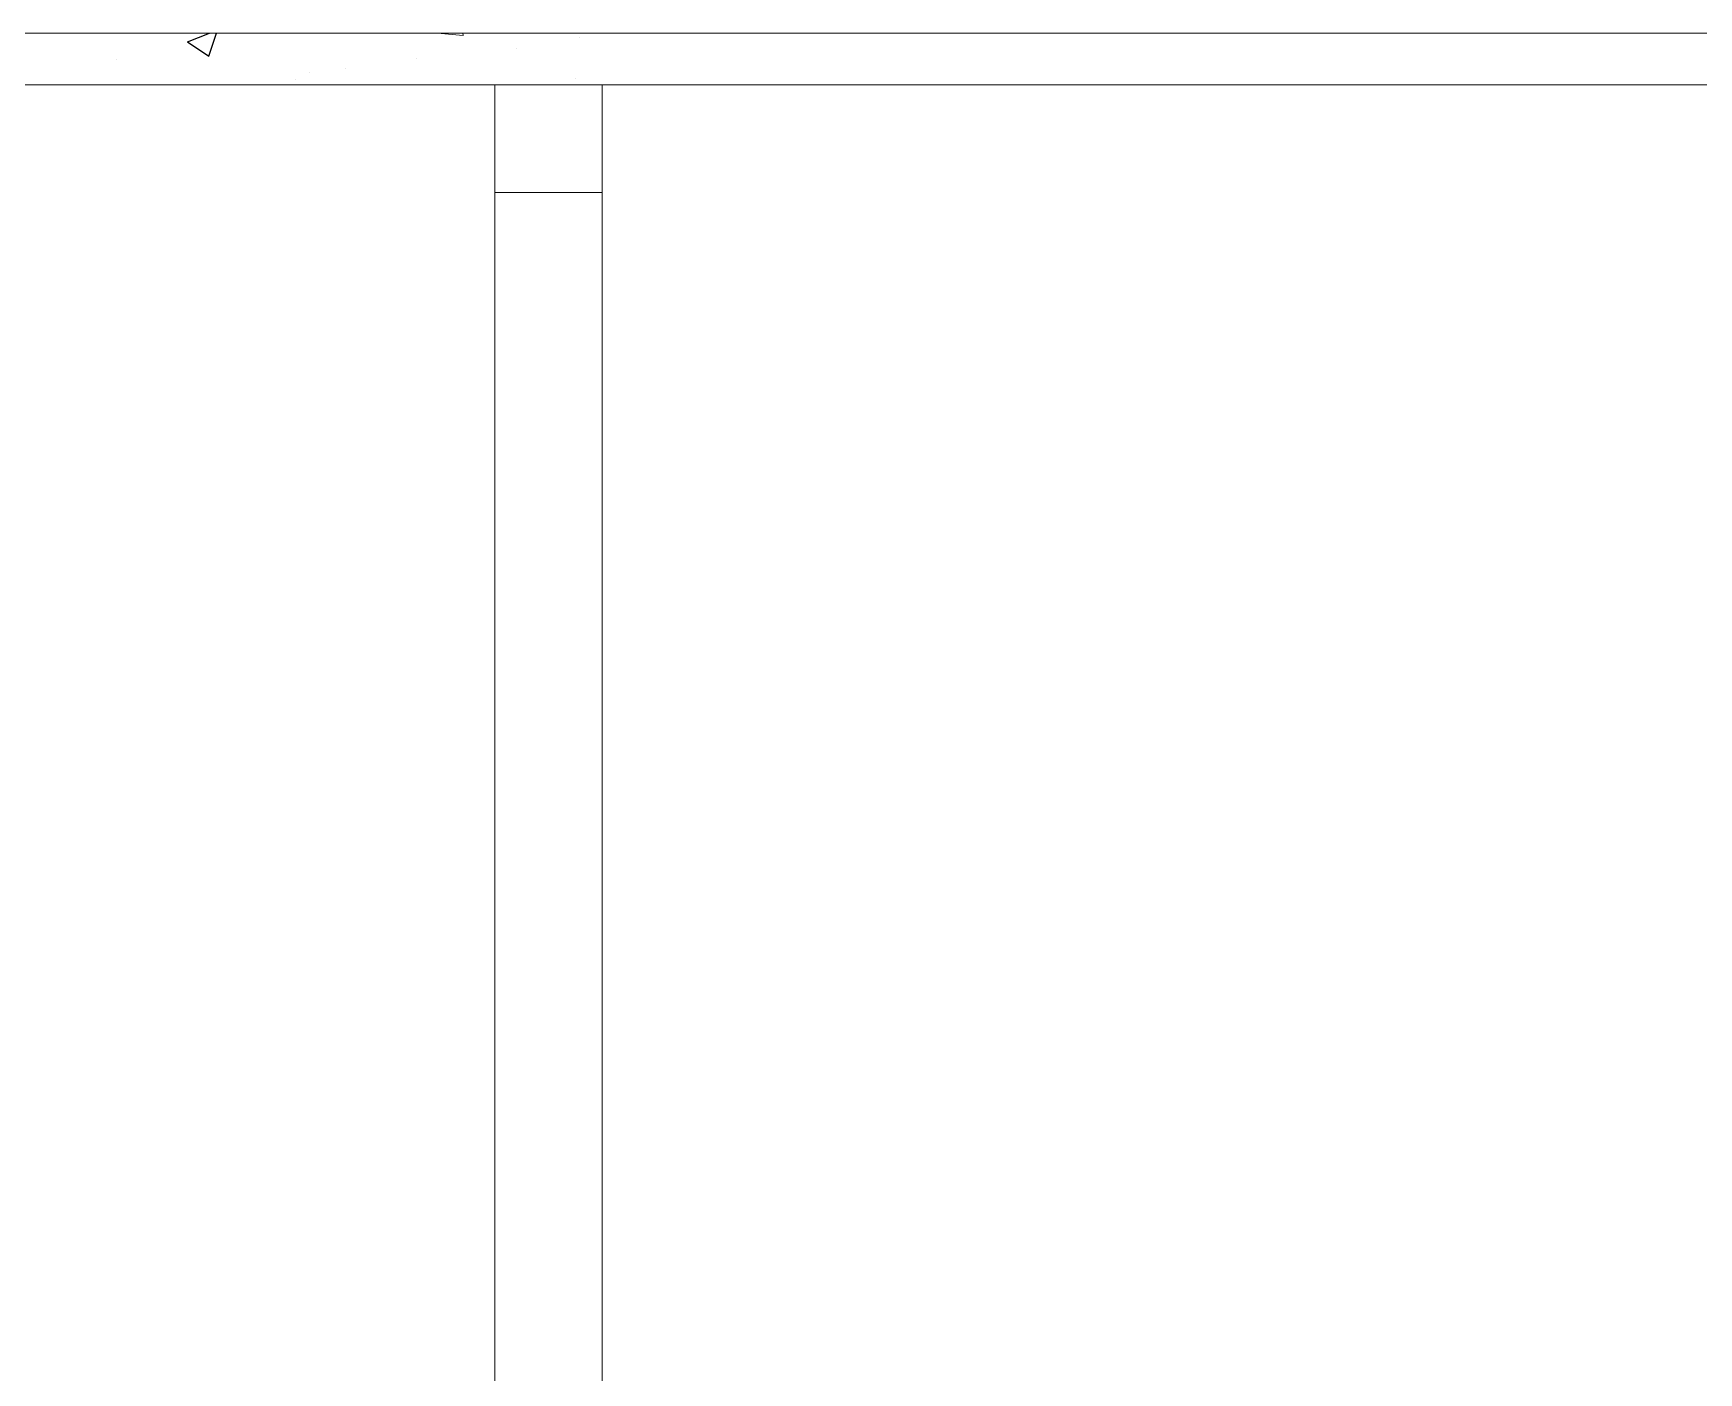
# Model space of a CAD drawing. Header units: millimetres. Extents: x 6597 to 20911, y -10306 to -132.
# Drawn here: x 12762.2 to 13149.4, y -870.3 to -558.8 of the extents above; entities that cross this region are included whole.
import ezdxf

# ---------------------------------------------------------------- set-up
doc = ezdxf.new("R2010")
doc.units = ezdxf.units.MM
doc.header["$LTSCALE"] = 25
doc.header["$MEASUREMENT"] = 0
doc.layers.add('MAAI - ALVENARIA', color=7, linetype='Continuous', lineweight=0)
doc.layers.add('MAAI - VEGETAÇÃO', color=106, linetype='Continuous')

msp = doc.modelspace()

# ---------------------------------------------------------------- linework, layer by layer
at = {"layer": 'MAAI - ALVENARIA'}
for p, q in [((12322.43, -558.79), (13944.93, -558.79)), ((12856.12, -558.79), (12856.12, -558.79)), ((12856.12, -558.79), (12862.1, -559.32)), ((12862.1, -559.32), (12862, -558.79)), ((12889.21, -559.68), (12889.21, -559.68)), ((12851.33, -564.67), (12851.33, -564.67)), ((12874.45, -562.4), (12874.45, -562.4)), ((12894.43, -570.79), (12869.43, -570.79)), ((12888.23, -569.34), (12888.23, -569.34))]:
    msp.add_line(p, q, dxfattribs=at)
at = {"layer": 'MAAI - ALVENARIA', "ltscale": 0.025}
for p, q in [((13162.43, -570.79), (12322.43, -570.79)), ((12869.43, -570.79), (12869.43, -1010.79)), ((12894.43, -1010.79), (12894.43, -570.79))]:
    msp.add_line(p, q, dxfattribs=at)
at = {"layer": 'MAAI - ALVENARIA'}
msp.add_lwpolyline([(12894.43, -595.79), (12894.43, -570.79), (12869.43, -570.79), (12869.43, -595.79)], close=True, dxfattribs=at)
at = {"layer": 'MAAI - VEGETAÇÃO', "linetype": 'Continuous', "transparency": 33554559}
for p, q in [((12798, -560.74), (12803.09, -558.79)), ((12798, -560.74), (12802.97, -564.1)), ((12802.97, -564.1), (12804.75, -558.79)), ((12781.46, -564.83), (12781.46, -564.83)), ((12826.3, -567.96), (12826.3, -567.96)), ((12834.85, -567.08), (12834.85, -567.08)), ((12823.11, -569.44), (12823.11, -569.44))]:
    msp.add_line(p, q, dxfattribs=at)

doc.saveas('drawing.dxf')
